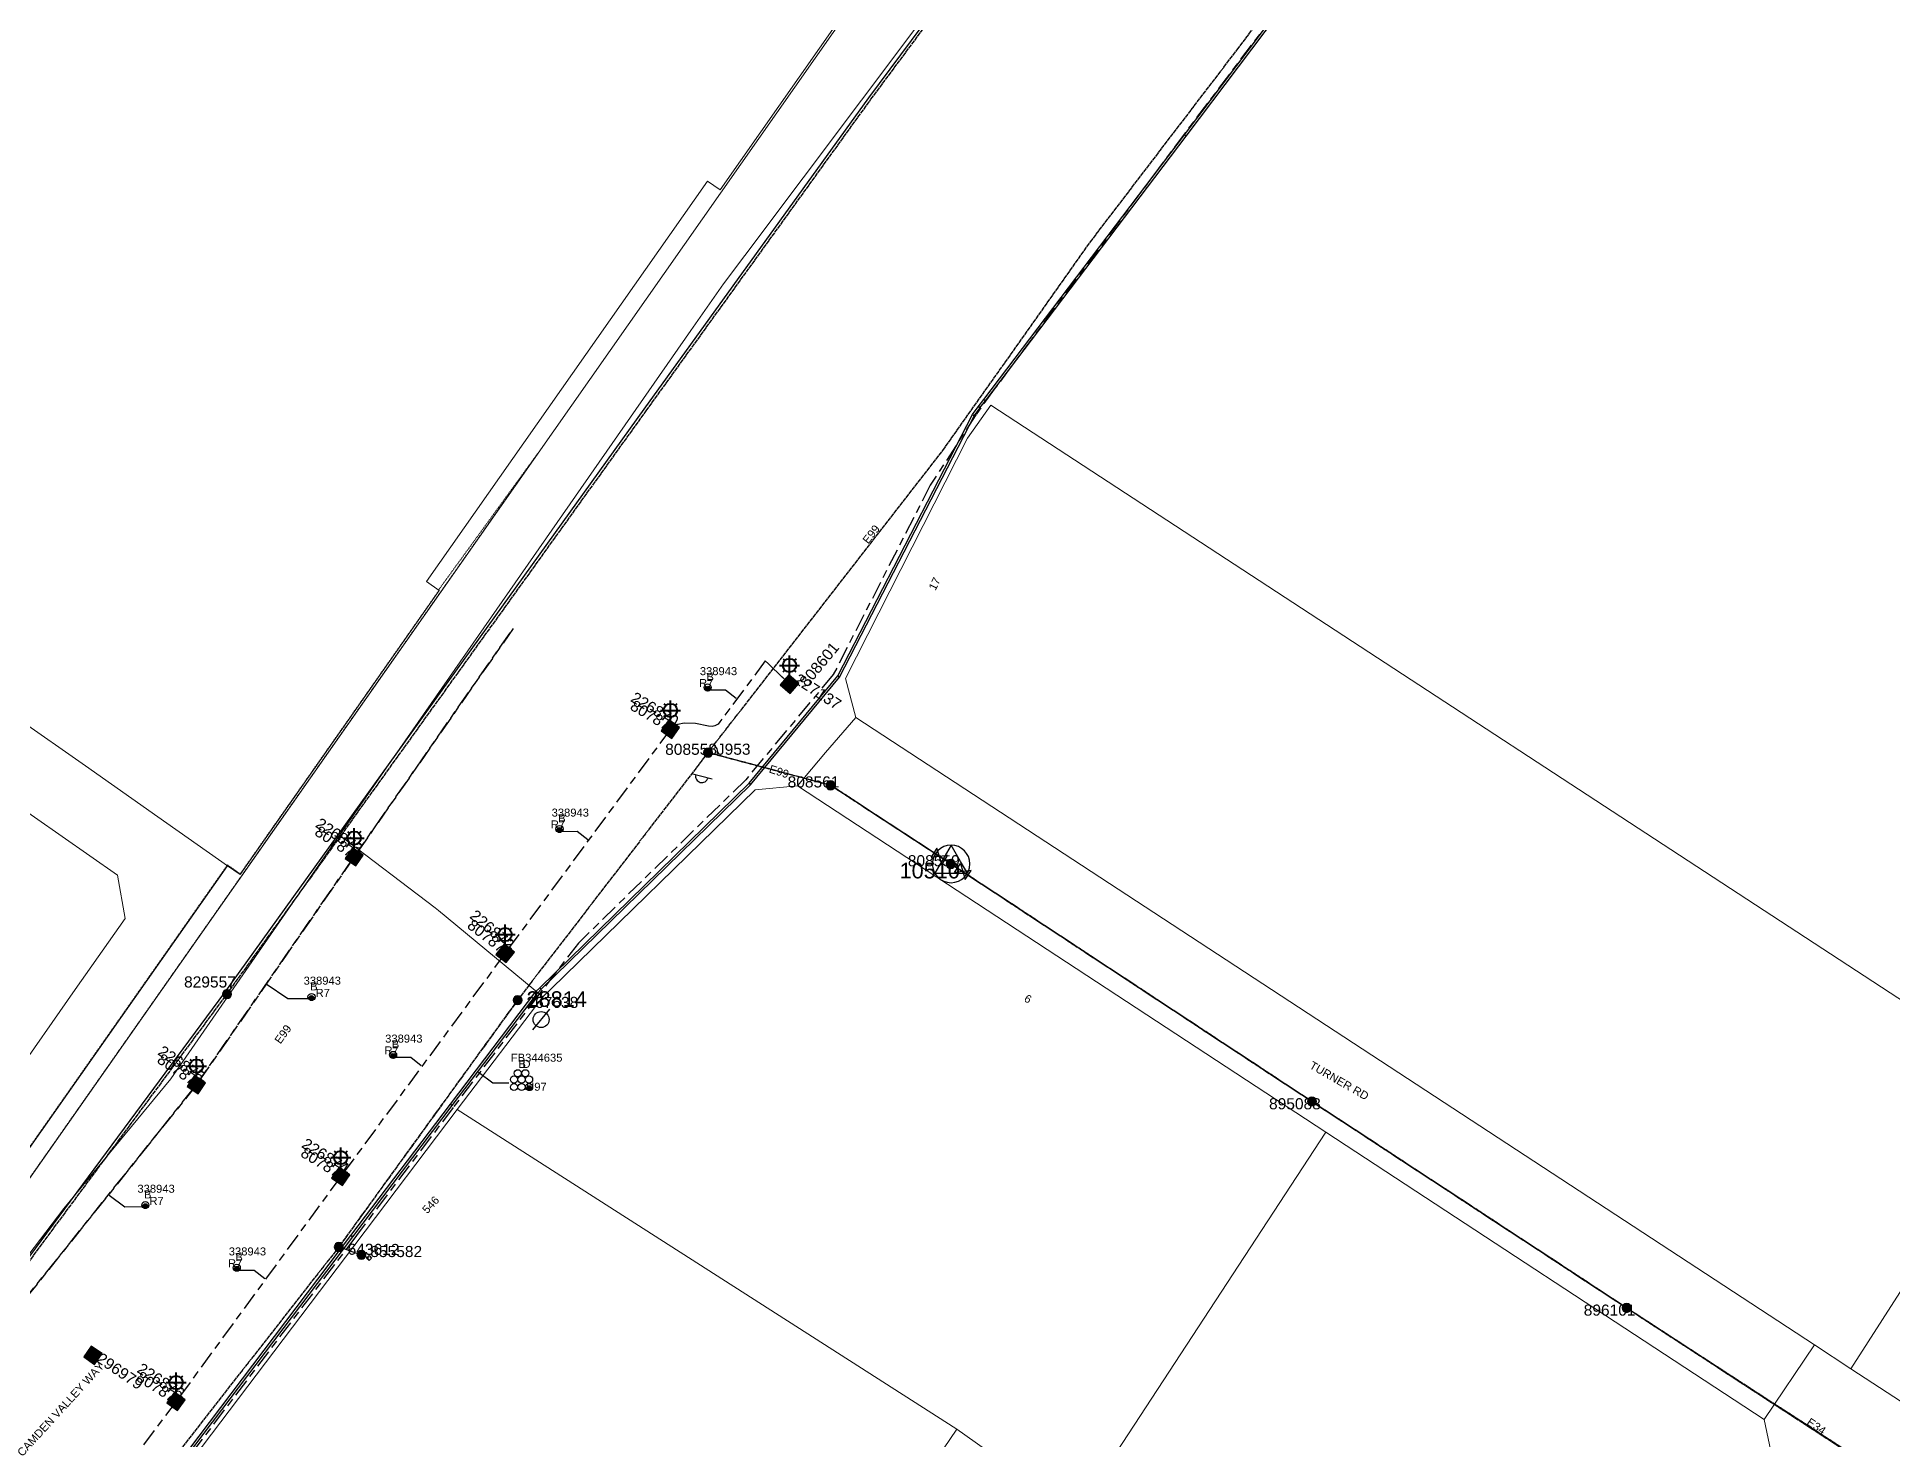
# Model space of a CAD drawing. Header units: metres. Extents: x 0 to 294317, y 0 to 6233398.
# Drawn here: x 292648.2 to 293065.6, y 6232400.9 to 6232716.4 of the extents above; entities that cross this region are included whole.
import ezdxf
from ezdxf.enums import TextEntityAlignment as Align

# ---------------------------------------------------------------- set-up
doc = ezdxf.new("R2010")
doc.units = ezdxf.units.M
for name, pattern in [('Cable Exist OH', [1, 1, 0]), ('Cable Exist UG', [8.2, 4, -1.2, 1.8, -1.2]), ('HIDDEN', [0.375, 0.25, -0.125]), ('HIDDEN2', [0.1875, 0.125, -0.0625])]:
    doc.linetypes.add(name, pattern=pattern)
doc.layers.get('0').update_dxf_attribs({"color": 6})
for name, color, linetype in [('_User Miscellaneous2', 7, 'Continuous'), ('Duct_SP_EXT', 7, 'Continuous'), ('Equip_LV_EXT', 7, 'Continuous'), ('Equip_SP_HV_EXT', 7, 'Continuous'), ('Equip_SP_SL_EXT', 7, 'Continuous'), ('Mains_HV_EXT', 7, 'Continuous'), ('Mains_LV_EXT', 7, 'Continuous'), ('Mains_SL_EXT', 7, 'Continuous'), ('Mains_TR_EXT', 7, 'Continuous'), ('Services_SP_EXT', 7, 'Continuous'), ('Sub_SP_TR_HV_LV_EXT', 7, 'Continuous'), ('SupportsOH_SP_TR_HV_LV_SL_EXT', 7, 'Continuous'), ('SupportsUG_SP_LV_SL_EXT', 7, 'Continuous'), ('Trench_SP_EXT', 7, 'Continuous')]:
    doc.layers.add(name, color=color, linetype=linetype)
for name, color, linetype, lineweight in [('Cadastre Land Parcels_SP_EXT', 9, 'Continuous', 5), ('Cadastre Other Property_SP_EXT', 9, 'HIDDEN', 5), ('Cadastre Roads_SP_EXT', 9, 'Continuous', 5)]:
    doc.layers.add(name, color=color, linetype=linetype, lineweight=lineweight)
doc.styles.add('COLUMN_LABEL', font='arial.ttf')
doc.styles.add('HVSW_LABEL', font='arial.ttf')
doc.styles.add('iecARIAL', font='arial.ttf', dxfattribs={"height": 2})
doc.styles.add('POLE_LABEL', font='arial.ttf')
doc.styles.get("Standard").update_dxf_attribs({"font": 'arial.ttf'})
doc.linetypes.add('Cable E OH', pattern='A,9.4,["E",Standard,S=1.7,R=0,X=0,Y=-1],0', length=9.4)

# ---------------------------------------------------------------- blocks, each defined once
blk = doc.blocks.new('SUB_POLE_EXT')
blk.add_wipeout([(0, 4.22), (0.42, 4.2), (0.83, 4.14), (1.21, 4.05), (1.62, 3.9), (1.99, 3.72), (2.35, 3.51), (2.68, 3.26), (2.99, 2.99), (3.28, 2.66), (3.52, 2.34), (3.76, 1.92), (3.9, 1.62), (4.04, 1.23), (4.18, 0.63), (4.22, 0), (4.18, -0.61), (4.06, -1.15), (3.9, -1.62), (3.58, -2.24), (3.22, -2.73), (2.97, -3.01), (2.68, -3.26), (2.36, -3.5), (2, -3.72), (1.64, -3.89), (1.25, -4.03), (0.82, -4.14), (0.42, -4.2), (0, -4.22), (-0.41, -4.2), (-0.8, -4.15), (-1.21, -4.05), (-1.62, -3.9), (-1.99, -3.73), (-2.35, -3.51), (-2.68, -3.26), (-2.96, -3.02), (-3.23, -2.72), (-3.51, -2.35), (-3.71, -2.01), (-3.91, -1.6), (-4.05, -1.21), (-4.16, -0.76), (-4.22, -0.14), (-4.21, 0.39), (-4.14, 0.83), (-4.03, 1.27), (-3.9, 1.63), (-3.71, 2.02), (-3.5, 2.37), (-3.28, 2.67), (-2.99, 2.99), (-2.68, 3.27), (-2.33, 3.52), (-1.98, 3.73), (-1.63, 3.9), (-1.2, 4.05), (-0.78, 4.15), (-0.4, 4.21)])
blk.add_line((2.16, 0.48), (2.16, 0.48, 0))
blk.add_lwpolyline([(-4.22, 0, 1), (4.22, 0, 1)], format="xyb", close=True)
blk.add_lwpolyline([(2.14, 0.52), (0, 4.22), (-3.66, -2.11), (3.66, -2.11)], close=True)
for tag, height, flags, p in [('STREET_CODE', 0.2, 9, (1.5, 0)), ('ASSET_NUM', 3.5, 8, (2, 2)), ('CONSTRUCTED_VOLTAGE', 0.2, 9, (1.5, -0.2)), ('OPERATING_VOLTAGE', 0.2, 9, (1.5, -0.6)), ('OPERATED_BY', 0.2, 9, (1.5, -0.8)), ('ORIENTATION', 0.2, 9, (1.5, -1.2)), ('OWNED_BY', 0.2, 9, (1.5, -1.4)), ('SECONDARY_VOLTAGE', 0.2, 9, (1.5, -1.6)), ('STATE', 0.2, 9, (1.5, -1.8)), ('SUBSTATION_TYPE', 0.2, 9, (1.5, -2)), ('STREETNAME', 0.2, 9, (1.5, -2.8)), ('SUBURB', 0.2, 9, (1.5, -3)), ('Z', 0.2, 1, (1.5, -3.4)), ('NO_PHASES', 0.2, 9, (1.5, -0.4)), ('MAINTAINED_BY', 0.2, 9, (1.5, -1)), ('USAGE', 0.2, 9, (1.5, -2.2)), ('LEGEND', 0.2, 9, (1.5, -2.4)), ('LOCATION', 0.2, 9, (1.5, -2.6)), ('NOTES', 0.2, 9, (1.5, -3.2))]:
    blk.add_attdef(tag, text='', height=height, dxfattribs=dict(flags=flags)).set_placement(p, align=Align.MIDDLE_LEFT)
blk = doc.blocks.new('COLUMN_EXT')
blk.add_hatch(color=256).paths.add_polyline_path([(-1.49, 1.48), (-1.49, -1.49), (1.48, -1.49), (1.48, 1.48)])
blk.add_lwpolyline([(-1.49, -1.49), (1.48, -1.49), (1.48, 1.48), (-1.49, 1.48)], close=True)
for tag, height, style, flags, p in [('STRUCTURE_PLANT_NUMBER', 0.2, 'POLE_LABEL', 9, (1.81, 0.03)), ('ASSET_NUM', 2.5, 'COLUMN_LABEL', 8, (2, 2)), ('STREET_CODE', 0.2, 'COLUMN_LABEL', 9, (1.81, -0.2))]:
    blk.add_attdef(tag, text='', height=height, dxfattribs=dict(style=style, flags=flags)).set_placement(p, align=Align.MIDDLE_LEFT)
at = {"flags": 1}
blk.add_attdef('Z', (1.81, -2.35), '', height=0.2, dxfattribs=at)
at = {"flags": 9}
for tag, p in [('COLUMN_TYPE', (1.81, -0.4)), ('OWNED_BY', (1.81, -0.6)), ('STATE', (1.81, -0.8)), ('USAGE', (1.81, -1)), ('STREETNAME', (1.81, -1.6)), ('SUBURB', (1.81, -1.8)), ('LEGEND', (1.81, -1.2)), ('LOCATION', (1.81, -1.4)), ('NOTES', (1.81, -2))]:
    blk.add_attdef(tag, text='', height=0.2, dxfattribs=at).set_placement(p, align=Align.MIDDLE_LEFT)
blk = doc.blocks.new('DUCT_EXT')
blk.add_circle((0, 0.8), 0.8)
at = {"flags": 1}
blk.add_attdef('Z', (0, 0), '', height=0.2, dxfattribs=at)
at = {"flags": 9}
for tag, p in [('DUCT_CODE', (0, 0)), ('XSECT_TYPE', (0, -0.2)), ('STATE', (0, -0.6)), ('FB_REFERENCE', (0, -0.4)), ('NOTES', (0, -0.8))]:
    blk.add_attdef(tag, text='', height=0.2, dxfattribs=at).set_placement(p, align=Align.MIDDLE_LEFT)
blk = doc.blocks.new('LV_OH_LINKS_DISTFUSE_EXT')
for p, q in [((0, 0), (0.96, 0)), ((3.84, 0), (4.8, 0))]:
    blk.add_line(p, q)
blk.add_lwpolyline([(3.84, -1.2), (3.84, 1.2), (0.96, -1.2), (0.96, 1.2)], close=True)
at = {"flags": 9}
for tag, p in [('ACTUAL_STATUS', (0, 0)), ('CONSTRUCTED_VOLTAGE', (0, -0.2)), ('OPERATING_VOLTAGE', (0, -0.6)), ('ORIENTATION', (0, -0.8)), ('OWNED_BY', (0, -1)), ('STATE', (0, -1.2)), ('SWITCH_TYPE', (0, -1.4)), ('NO_PHASES', (0, -0.4)), ('USAGE', (0, -1.6)), ('NOTES', (0, -1.8))]:
    blk.add_attdef(tag, text='', height=0.2, dxfattribs=at).set_placement(p, align=Align.MIDDLE_LEFT)
at = {"flags": 1}
blk.add_attdef('Z', (0, 0), '', height=0.2, dxfattribs=at)
blk = doc.blocks.new('SL_LANTERN_EXT')
at = {"lineweight": 40}
for p, q in [((-2.25, 4.22), (2.25, 4.22)), ((-1.46, 5.68), (-1.06, 5.28)), ((0, 1.97), (0, 6.47)), ((1.46, 5.68), (1.06, 5.28)), ((-1.46, 2.76), (-1.06, 3.16)), ((0, 0), (0, 2.72)), ((1.46, 2.76), (1.06, 3.16))]:
    blk.add_line(p, q, dxfattribs=at)
blk.add_circle((0, 4.22), 1.5, dxfattribs=at)
at = {"style": 'iecARIAL', "flags": 8}
blk.add_attdef('ASSET_NUM', (1.5, 1.5), '', height=2.5, dxfattribs=at)
for tag, p, height, flags in [('OPERATING_VOLTAGE', (0.98, -1.65), 0.2, 9), ('ORIENTATION', (0.98, -1.85), 0.2, 9), ('OWNED_BY', (0.98, -2.05), 0.2, 9), ('STATE', (0.98, -2.25), 0.2, 9), ('CONSTRUCTED_VOLTAGE', (0.98, -0.65), 0.2, 9), ('CONTROL_TYPE', (0.98, -0.85), 0.2, 9), ('LANTERN_PURPOSE', (0.98, -1.05), 0.2, 9), ('LANTERN_TYPE', (0.98, -1.25), 0.2, 9), ('NO_PHASES', (0.98, -1.45), 0.2, 9), ('USAGE', (0.98, -2.45), 0.2, 9), ('CEXIST', (0.98, -2.65), 0.2, 9), ('CNEW', (0.98, -2.85), 0.2, 9), ('CNUMBER', (0.98, -3.05), 0.2, 9), ('CREMOVE', (0.98, -3.25), 0.2, 9), ('CREPLACE', (0.98, -3.45), 0.2, 9), ('LKINGHEIGHT', (0.98, -3.65), 0.2, 9), ('LBRACKET', (0.98, -3.85), 0.2, 9), ('LBRACKETVOCAB', (0.98, -4.05), 0.2, 9), ('LCATEGORY', (0.98, -4.25), 0.2, 9), ('LNUMBER', (2.18, -3.25), 2.5, 8), ('LCHARGE1', (0.98, -4.45), 0.2, 9), ('LCHARGE1PERCENT', (0.98, -4.65), 0.2, 9), ('LCHARGE2', (0.98, -4.85), 0.2, 9), ('LCHARGE2PERCENT', (0.98, -5.05), 0.2, 9), ('LCHARGE3', (0.98, -5.25), 0.2, 9), ('LCHARGE3PERCENT', (0.98, -5.45), 0.2, 9), ('LEXIST', (0.98, -5.65), 0.2, 9), ('LLAMP', (0.98, -5.85), 0.2, 9), ('LLAMPVOCAB', (0.98, -6.05), 0.2, 9), ('LMAST', (0.98, -6.25), 0.2, 9), ('LMASTVOCAB', (0.98, -6.45), 0.2, 9), ('LNEW', (0.98, -6.65), 0.2, 9), ('LANTNUMBER', (0.98, -6.85), 0.2, 9), ('LOUTREACH', (0.98, -7.25), 0.2, 9), ('LOUTREACHVOCAB', (0.98, -7.45), 0.2, 9), ('LRATECODE', (0.98, -7.65), 0.2, 9), ('LREMOVE', (0.98, -7.85), 0.2, 9), ('LREPLACE', (0.98, -8.05), 0.2, 9), ('LTYPE', (0.98, -8.25), 0.2, 9), ('LTYPEVOCAB', (0.98, -8.45), 0.2, 9), ('STREETNAME', (0.98, -9.25), 0.2, 9), ('SUBURB', (0.98, -9.45), 0.2, 1), ('LEGEND', (0.98, -8.65), 0.2, 9), ('LOCATION', (0.98, -8.85), 0.2, 9), ('NOTES', (0.98, -9.05), 0.2, 9)]:
    blk.add_attdef(tag, p, '', height=height, dxfattribs=dict(flags=flags))
blk = doc.blocks.new('CCP_EXT')
blk.add_wipeout([(0, 0.57), (0.57, 0), (0, -0.57), (-0.57, 0)])
blk.add_lwpolyline([(-0.57, 0), (0, 0.57), (0.57, 0), (0, -0.57), (-0.57, 0)])
at = {"flags": 1}
blk.add_attdef('Z', (0, 0), '', height=0.2, dxfattribs=at)
at = {"flags": 9}
for tag, p in [('CCP_TYPE', (0, 0)), ('CONSTRUCTED_VOLTAGE', (0, -0.2)), ('OPERATING_VOLTAGE', (0, -0.6)), ('ORIENTATION', (0, -0.8)), ('OWNED_BY', (0, -1)), ('STATE', (0, -1.8)), ('NO_PHASES', (0, -0.4)), ('USAGE', (0, -1.2)), ('LEGEND', (0, -1.4)), ('LIFE_SUPPORT', (0, -1.6)), ('NOTES', (0, -2))]:
    blk.add_attdef(tag, text='', height=0.2, dxfattribs=at).set_placement(p, align=Align.MIDDLE_LEFT)
blk = doc.blocks.new('POLE_EXT')
blk.add_hatch(color=256).paths.add_polyline_path([(-1, 0, 1), (1, 0, 1)])
blk.add_lwpolyline([(-1, 0, 1), (1, 0, 1)], format="xyb", close=True)
for tag, height, flags, p in [('pNumber', 2.5, 8, (-17.84, 2.07)), ('OWNED_BY', 0.2, 9, (1.35, -0.4)), ('SPECIAL_USE', 0.2, 9, (1.35, -0.8)), ('STATE', 0.2, 9, (1.35, -1)), ('cLV', 0.2, 9, (1.35, -1.4)), ('hDepth', 0.2, 9, (1.35, -1.6)), ('hDia', 0.2, 9, (1.35, -1.8)), ('cHV', 0.2, 9, (1.35, -2)), ('cLinedev', 0.2, 9, (1.35, -3.4)), ('pExisting', 0.2, 9, (1.35, -3.8)), ('PARENT', 0.2, 9, (1.35, -0.6)), ('USAGE', 0.2, 9, (1.35, -1.2)), ('LBRACKET', 0.2, 9, (1.35, -2.2)), ('LExisting', 0.2, 9, (1.35, -2.4)), ('LANTNUMBER', 0.2, 9, (1.35, -2.6)), ('LOther', 0.2, 9, (1.35, -2.8)), ('LRemove', 0.2, 9, (1.35, -3)), ('LEGEND', 0.2, 9, (1.35, -3.2)), ('LOCATION', 0.2, 9, (1.35, -3.6)), ('PFNUMBER', 0.2, 9, (1.35, -4)), ('NEWPFNUMBER', 0.2, 9, (1.35, -4.2)), ('pFooting', 0.2, 9, (1.35, -4.4)), ('pNew', 0.2, 9, (1.35, -4.6)), ('pRelocate', 0.2, 9, (1.35, -5)), ('pRemove', 0.2, 9, (1.35, -5.2)), ('pReplace', 0.2, 9, (1.35, -5.4)), ('pStay', 0.2, 9, (1.35, -5.6)), ('pType', 0.2, 9, (1.35, -5.8)), ('cspan', 0.2, 9, (1.35, -6)), ('STREETNAME', 0.2, 9, (1.35, -6.2)), ('SUBURB', 0.2, 9, (1.35, -6.4)), ('OPERATED_BY', 0.2, 9, (1.36, -7.01)), ('NOTES', 0.2, 9, (1.35, -6.6)), ('MAINTAINED_BY', 0.2, 9, (1.36, -6.81))]:
    blk.add_attdef(tag, text='', height=height, dxfattribs=dict(flags=flags)).set_placement(p, align=Align.MIDDLE_LEFT)
at = {"style": 'POLE_LABEL'}
for tag, height, flags, p in [('STRUCTURE_PLANT_NUMBER', 0.2, 9, (1.35, 0.03)), ('ASSET_NUM', 2.5, 8, (2, 2)), ('STREET_CODE', 0.2, 9, (1.35, -0.2))]:
    blk.add_attdef(tag, text='', height=height, dxfattribs=dict(at, flags=flags)).set_placement(p, align=Align.MIDDLE_LEFT)
at = {"flags": 1}
blk.add_attdef('Z', (1.35, -7.33), '', height=0.2, dxfattribs=at)
blk = doc.blocks.new('HV_USL_CLOSED_EXT')
blk.add_line((2.4, 5.5), (-2.4, 5.5))
blk.add_lwpolyline([(1.44, 5.5, 0.414214), (0, 6.94, 0.414214), (-1.44, 5.5)], format="xyb")
for tag, height, flags, p in [('STREET_CODE', 0.2, 9, (1.5, 0)), ('ASSET_NUM', 2.5, 8, (2, 2)), ('ACTUAL_STATUS', 0.2, 9, (1.5, -0.2)), ('CONSTRUCTED_VOLTAGE', 0.2, 9, (1.5, -0.4)), ('OPERATING_VOLTAGE', 0.2, 9, (1.5, -0.8)), ('ORIENTATION', 0.2, 9, (1.5, -1)), ('OWNED_BY', 0.2, 9, (1.5, -1.2)), ('OPERATED_BY', 0.2, 9, (1.5, -1.4)), ('STATE', 0.2, 9, (1.5, -1.8)), ('SWITCH_TYPE', 0.2, 9, (1.5, -2)), ('STREETNAME', 0.2, 9, (1.5, -2.8)), ('SUBURB', 0.2, 9, (1.5, -3)), ('Z', 0.2, 1, (1.5, -3.6)), ('NO_PHASES', 0.2, 9, (1.5, -0.6)), ('MAINTAINED_BY', 0.2, 9, (1.5, -1.6)), ('USAGE', 0.2, 9, (1.5, -2.2)), ('LEGEND', 0.2, 9, (1.5, -2.4)), ('LOCATION', 0.2, 9, (1.5, -2.6)), ('NOTES', 0.2, 9, (1.5, -3.2)), ('LABEL_ALIGNMENT', 0.2, 9, (1.5, -3.4))]:
    blk.add_attdef(tag, text='', height=height, dxfattribs=dict(flags=flags)).set_placement(p, align=Align.MIDDLE_LEFT)
blk = doc.blocks.new('HV_ABS_CLOSED_EXT')
blk.add_line((-3, 6.87), (3, 6.87))
blk.add_circle((0, 6.87), 1.8)
at = {"flags": 1}
blk.add_attdef('Z', (0, 0), '', height=0.2, dxfattribs=at)
at = {"style": 'HVSW_LABEL'}
for tag, height, flags, p in [('ASSET_NUM', 3.5, 8, (2, 2)), ('STREET_CODE', 0.2, 9, (0, -0.2))]:
    blk.add_attdef(tag, text='', height=height, dxfattribs=dict(at, flags=flags)).set_placement(p, align=Align.MIDDLE_LEFT)
at = {"flags": 9}
for tag, p in [('ACTUAL_STATUS', (0, -0.4)), ('CONSTRUCTED_VOLTAGE', (0, -0.6)), ('OPERATING_VOLTAGE', (0, -1)), ('ORIENTATION', (0, -1.2)), ('OWNED_BY', (0, -1.4)), ('STATE', (0, -1.6)), ('SWITCH_TYPE', (0, -1.8)), ('STREETNAME', (0, -2.6)), ('SUBURB', (0, -2.8)), ('NO_PHASES', (0, -0.8)), ('USAGE', (0, -2)), ('LEGEND', (0, -2.2)), ('LOCATION', (0, -2.4)), ('NOTES', (0, -3))]:
    blk.add_attdef(tag, text='', height=0.2, dxfattribs=at).set_placement(p, align=Align.MIDDLE_LEFT)
blk = doc.blocks.new('CABLE_LARGE_EXT')
h = blk.add_hatch(color=256)
edge = h.paths.add_edge_path()
edge.add_arc((0, 0.55), 0.55, 0, 360)
blk.add_circle((0, 0.55), 0.55)
at = {"flags": 1}
blk.add_attdef('Z', (0, 0), '', height=0.2, dxfattribs=at)
at = {"flags": 9}
for tag, p in [('COND_CODE', (0, 0)), ('STATE', (0, -0.4)), ('XSECT_SIZE', (0, -0.6)), ('FB_REFERENCE', (0, -0.2)), ('NOTES', (0, -0.8))]:
    blk.add_attdef(tag, text='', height=0.2, dxfattribs=at).set_placement(p, align=Align.MIDDLE_LEFT)

msp = doc.modelspace()

# ---------------------------------------------------------------- linework, layer by layer
at = {"layer": 'Cadastre Land Parcels_SP_EXT', "linetype": 'Continuous'}
for points in [[(293315.22, 6232707.87), (293297.7, 6232719.33), (293264.18, 6232741.23), (293220.07, 6232672.44), (293177.46, 6232606), (293137.23, 6232543.27), (293097, 6232480.53), (293056.18, 6232416.88), (293082.16, 6232399.87), (293107.2, 6232383.48), (293315.22, 6232707.87)], [(292843.24, 6232385.81), (292855.04, 6232403.25), (292742.71, 6232475.17), (292719.67, 6232444.75), (292677.4, 6232388.88), (292783.28, 6232323.68), (292797.01, 6232315.23), (292843.24, 6232385.81)], [(292994.43, 6232322.6), (293007.76, 6232342.97), (293012.31, 6232349.92), (293039.59, 6232391.6), (293036.68, 6232405.44), (292938.09, 6232470.06), (292881.91, 6232384.24), (292980.57, 6232319.72), (292994.43, 6232322.6)]]:
    msp.add_lwpolyline(points, close=True, dxfattribs=at)
at = {"layer": 'Cadastre Roads_SP_EXT', "linetype": 'Continuous'}
for points in [[(292640.07, 6232457.3), (292691.01, 6232530.01), (292691.01, 6232530.01), (292675.36, 6232541.01), (292659.05, 6232552.44), (292643.87, 6232563.08)], [(292641.37, 6232545.29), (292666.26, 6232527.85), (292667.98, 6232518.1), (292656.79, 6232502.13), (292642.44, 6232481.65)], [(292881.91, 6232384.24), (292855.04, 6232403.25), (292843.24, 6232385.81)]]:
    msp.add_lwpolyline(points, dxfattribs=at)
at = {"layer": 'Duct_SP_EXT'}
for p, q in [((292906.25, 6232694.39), (292949.85, 6232752.05)), ((292906.63, 6232694.1), (292950.23, 6232751.76)), ((292861.15, 6232634.83), (292906.25, 6232694.39)), ((292861.53, 6232634.54), (292906.63, 6232694.1)), ((292906.25, 6232694.39), (292906.44, 6232694.24)), ((292906.63, 6232694.1), (292906.44, 6232694.24)), ((292858.61, 6232631.5), (292859.9, 6232633.24)), ((292859.02, 6232631.24), (292860.29, 6232632.96)), ((292859.9, 6232633.24), (292861.15, 6232634.83)), ((292859.9, 6232633.24), (292859.9, 6232633.24)), ((292859.9, 6232633.24), (292860.09, 6232633.1)), ((292859.9, 6232633.24), (292860.09, 6232633.1)), ((292860.29, 6232632.96), (292860.09, 6232633.1)), ((292860.28, 6232632.95), (292860.09, 6232633.1)), ((292860.28, 6232632.95), (292861.53, 6232634.54)), ((292860.29, 6232632.96), (292860.28, 6232632.95)), ((292861.15, 6232634.83), (292861.34, 6232634.69)), ((292861.53, 6232634.54), (292861.34, 6232634.69)), ((292828.28, 6232572.69), (292858.61, 6232631.5)), ((292828.68, 6232572.42), (292859.02, 6232631.24)), ((292858.61, 6232631.5), (292858.82, 6232631.37)), ((292859.02, 6232631.24), (292858.82, 6232631.37)), ((292808.33, 6232548.54), (292828.3, 6232572.71)), ((292808.69, 6232548.22), (292828.67, 6232572.4)), ((292828.3, 6232572.71), (292828.28, 6232572.69)), ((292828.28, 6232572.69), (292828.48, 6232572.56)), ((292828.3, 6232572.71), (292828.48, 6232572.56)), ((292828.67, 6232572.4), (292828.48, 6232572.56)), ((292828.68, 6232572.42), (292828.48, 6232572.56)), ((292828.67, 6232572.4), (292828.68, 6232572.42)), ((292761.26, 6232502.57), (292808.33, 6232548.54)), ((292761.6, 6232502.23), (292808.69, 6232548.22)), ((292808.33, 6232548.54), (292808.51, 6232548.38)), ((292808.69, 6232548.22), (292808.51, 6232548.38)), ((292741.16, 6232476.35), (292760.39, 6232501.69)), ((292741.55, 6232476.06), (292760.75, 6232501.37)), ((292760.39, 6232501.69), (292761.26, 6232502.57)), ((292760.39, 6232501.69), (292760.57, 6232501.53)), ((292760.75, 6232501.37), (292760.57, 6232501.53)), ((292760.75, 6232501.37), (292761.6, 6232502.23)), ((292761.26, 6232502.57), (292761.26, 6232502.57)), ((292761.26, 6232502.57), (292761.43, 6232502.4)), ((292761.26, 6232502.57), (292761.43, 6232502.4)), ((292761.6, 6232502.23), (292761.43, 6232502.4)), ((292761.6, 6232502.23), (292761.43, 6232502.4)), ((292761.6, 6232502.23), (292761.6, 6232502.23)), ((292718.79, 6232446.81), (292741.16, 6232476.35)), ((292719.18, 6232446.53), (292741.55, 6232476.06)), ((292741.16, 6232476.35), (292741.36, 6232476.2)), ((292741.55, 6232476.06), (292741.36, 6232476.2)), ((292675.84, 6232390.06), (292718.79, 6232446.81)), ((292676.22, 6232389.77), (292719.18, 6232446.53)), ((292718.79, 6232446.81), (292718.79, 6232446.81)), ((292718.79, 6232446.81), (292718.98, 6232446.67)), ((292718.79, 6232446.81), (292718.98, 6232446.67)), ((292719.18, 6232446.53), (292718.98, 6232446.67)), ((292719.18, 6232446.53), (292718.98, 6232446.67)), ((292719.18, 6232446.53), (292719.18, 6232446.53))]:
    msp.add_line(p, q, dxfattribs=at)
for points in [[(292799.53, 6232569.56), (292803.02, 6232569.57), (292805.41, 6232567.72)], [(292766.2, 6232537.73), (292769.68, 6232537.75), (292772.07, 6232535.9)], [(292709.17, 6232500.06), (292704.59, 6232500.06), (292699.69, 6232503.34)], [(292728.77, 6232486.91), (292732.23, 6232486.91), (292734.62, 6232485.05)], [(292754.31, 6232481.12), (292750.73, 6232481.12), (292747.45, 6232483.47)], [(292671.78, 6232453.26), (292667.93, 6232453.18), (292664.4, 6232455.85)], [(292693.59, 6232439.05), (292697.05, 6232439.05), (292699.44, 6232437.19)]]:
    msp.add_lwpolyline(points, dxfattribs=at)
at = {"layer": 'Mains_HV_EXT', "linetype": 'Cable Exist OH'}
for points in [[(292799.1, 6232555.46), (292851.92, 6232623.39), (292885.12, 6232670.3), (292918.13, 6232713.53), (292947.99, 6232753.07)], [(292799.1, 6232555.46), (292756.26, 6232499.78)]]:
    msp.add_lwpolyline(points, dxfattribs=at)
at = {"layer": 'Mains_LV_EXT', "linetype": 'Cable Exist OH'}
for points in [[(292799.1, 6232555.46), (292851.92, 6232623.39)], [(292716.05, 6232444.25), (292663, 6232376.44)], [(293094.69, 6232372.71), (293005.74, 6232430.55)]]:
    msp.add_lwpolyline(points, dxfattribs=at)
at = {"layer": 'Mains_LV_EXT', "linetype": 'Continuous'}
msp.add_lwpolyline([(292801.2, 6232555.04, 0.347059), (292800.33, 6232557.18)], format="xyb", dxfattribs=at)
at = {"layer": 'Mains_SL_EXT', "linetype": 'Cable Exist UG'}
for points in [[(292719.52, 6232532), (292755.28, 6232583.37)], [(292817.45, 6232570.84), (292812, 6232576.07), (292801.78, 6232562.38), (292801.36, 6232561.86), (292800.67, 6232561.48), (292800.02, 6232561.3), (292799.25, 6232561.38), (292796.3, 6232562), (292793.75, 6232562.03), (292792.33, 6232561.8), (292790.66, 6232560.72)], [(292790.66, 6232560.72), (292753.45, 6232510.34)], [(292684.04, 6232480.73), (292719.52, 6232532)], [(292753.48, 6232510.3), (292716.49, 6232460.12)], [(292644.98, 6232431.92), (292684.04, 6232480.73)], [(292716.49, 6232460.12), (292679.46, 6232409.52)], [(292679.46, 6232409.52), (292654.37, 6232376.28), (292651.94, 6232373.13), (292650.9, 6232371.61), (292650.59, 6232370.89), (292650.19, 6232369.92), (292649.91, 6232368.88), (292649.41, 6232366.34), (292649.1, 6232364.22), (292648.84, 6232362.24)]]:
    msp.add_lwpolyline(points, dxfattribs=at)
at = {"layer": 'Trench_SP_EXT', "linetype": 'Cable Exist UG'}
for points in [[(292755.28, 6232583.37), (292719.52, 6232532)], [(292817.02, 6232571.25), (292816.46, 6232571.79), (292816.46, 6232571.79), (292812, 6232576.07), (292801.78, 6232562.38), (292801.36, 6232561.86), (292800.67, 6232561.48), (292800.02, 6232561.3), (292799.25, 6232561.38), (292796.3, 6232562), (292793.75, 6232562.03), (292792.33, 6232561.8), (292791.35, 6232561.17), (292790.66, 6232560.72)], [(292790.66, 6232560.72), (292753.45, 6232510.34)], [(292719.52, 6232532), (292684.04, 6232480.73)], [(292753.48, 6232510.3), (292716.49, 6232460.12)], [(292684.04, 6232480.73), (292644.98, 6232431.92)], [(292716.49, 6232460.12), (292679.46, 6232409.52)], [(292679.46, 6232409.52), (292652.26, 6232373.54), (292651.06, 6232371.83), (292650.42, 6232370.49), (292650.09, 6232369.56), (292649.62, 6232367.4), (292648.84, 6232362.24)]]:
    msp.add_lwpolyline(points, dxfattribs=at)

# ---------------------------------------------------------------- block references
at = {"layer": 'Duct_SP_EXT'}
for name, p in [('DUCT_EXT', (292799.04, 6232569.29)), ('CABLE_LARGE_EXT', (292799.04, 6232569.29)), ('DUCT_EXT', (292765.7, 6232537.46)), ('CABLE_LARGE_EXT', (292765.7, 6232537.46)), ('DUCT_EXT', (292709.92, 6232499.68)), ('CABLE_LARGE_EXT', (292709.92, 6232499.68)), ('DUCT_EXT', (292728.27, 6232486.65)), ('CABLE_LARGE_EXT', (292728.27, 6232486.65)), ('DUCT_EXT', (292755.46, 6232481.12)), ('DUCT_EXT', (292756.31, 6232482.52)), ('DUCT_EXT', (292757.16, 6232481.12)), ('DUCT_EXT', (292758.01, 6232482.52)), ('DUCT_EXT', (292758.86, 6232481.12)), ('DUCT_EXT', (292755.46, 6232479.42)), ('DUCT_EXT', (292757.16, 6232479.42)), ('DUCT_EXT', (292758.86, 6232479.42)), ('CABLE_LARGE_EXT', (292758.86, 6232479.42)), ('DUCT_EXT', (292672.54, 6232452.88)), ('CABLE_LARGE_EXT', (292672.54, 6232452.88)), ('DUCT_EXT', (292693.1, 6232438.78)), ('CABLE_LARGE_EXT', (292693.1, 6232438.78))]:
    msp.add_blockref(name, p, dxfattribs=at)
at = {"layer": 'Equip_SP_HV_EXT'}
ref = msp.add_blockref('HV_USL_CLOSED_EXT', (292799.1, 6232555.46), dxfattribs=dict(at, rotation=165.5395911416084))
ref.add_attrib('ASSET_NUM', 'J953', dxfattribs={"layer": '0', "height": 2.5}).set_placement((292801.1, 6232556.21), align=Align.MIDDLE_LEFT)
ref = msp.add_blockref('HV_ABS_CLOSED_EXT', (292756.27, 6232499.76), dxfattribs=dict(at, rotation=230.4799972017919))
ref.add_attrib('ASSET_NUM', '28814', dxfattribs={"layer": '0', "height": 3.5, "style": 'HVSW_LABEL'}).set_placement((292758.27, 6232500.01), align=Align.MIDDLE_LEFT)
at = {"layer": 'Equip_SP_SL_EXT'}
ref = msp.add_blockref('SL_LANTERN_EXT', (292817.45, 6232570.84), dxfattribs=at)
ref.add_attrib('ASSET_NUM', '227137', dxfattribs={"layer": '0', "height": 2.5, "rotation": 326.8336, "style": 'iecARIAL'}).set_placement((292818.95, 6232572.34), align=Align.MIDDLE_LEFT)
ref = msp.add_blockref('SL_LANTERN_EXT', (292790.66, 6232560.72), dxfattribs=at)
ref.add_attrib('ASSET_NUM', '226870', dxfattribs={"layer": '0', "height": 2.5, "rotation": 329.3156, "style": 'iecARIAL'}).set_placement((292792.16, 6232562.22), align=Align.MIDDLE_RIGHT)
ref = msp.add_blockref('SL_LANTERN_EXT', (292719.52, 6232532), dxfattribs=at)
ref.add_attrib('ASSET_NUM', '226873', dxfattribs={"layer": '0', "height": 2.5, "rotation": 326.7138, "style": 'iecARIAL'}).set_placement((292721.02, 6232533.5), align=Align.MIDDLE_RIGHT)
ref = msp.add_blockref('SL_LANTERN_EXT', (292753.48, 6232510.3), dxfattribs=at)
ref.add_attrib('ASSET_NUM', '226872', dxfattribs={"layer": '0', "height": 2.5, "rotation": 319.4446, "style": 'iecARIAL'}).set_placement((292754.98, 6232511.8), align=Align.MIDDLE_RIGHT)
ref = msp.add_blockref('SL_LANTERN_EXT', (292684.04, 6232480.73), dxfattribs=at)
ref.add_attrib('ASSET_NUM', '226875', dxfattribs={"layer": '0', "height": 2.5, "rotation": 326.3633, "style": 'iecARIAL'}).set_placement((292685.54, 6232482.23), align=Align.MIDDLE_RIGHT)
ref = msp.add_blockref('SL_LANTERN_EXT', (292716.49, 6232460.12), dxfattribs=at)
ref.add_attrib('ASSET_NUM', '226874', dxfattribs={"layer": '0', "height": 2.5, "rotation": 327.6342, "style": 'iecARIAL'}).set_placement((292717.99, 6232461.62), align=Align.MIDDLE_RIGHT)
ref = msp.add_blockref('SL_LANTERN_EXT', (292679.46, 6232409.52), dxfattribs=at)
ref.add_attrib('ASSET_NUM', '226876', dxfattribs={"layer": '0', "height": 2.5, "rotation": 327.531, "style": 'iecARIAL'}).set_placement((292680.96, 6232411.02), align=Align.MIDDLE_RIGHT)
at = {"layer": 'Sub_SP_TR_HV_LV_EXT'}
ref = msp.add_blockref('SUB_POLE_EXT', (292853.78, 6232530.4), dxfattribs=at)
ref.add_attrib('ASSET_NUM', '10510', dxfattribs={"layer": '0', "height": 3.5}).set_placement((292855.78, 6232530.65), align=Align.TOP_RIGHT)
at = {"layer": 'SupportsOH_SP_TR_HV_LV_SL_EXT'}
ref = msp.add_blockref('POLE_EXT', (292799.12, 6232555.44), dxfattribs=at)
ref.add_attrib('ASSET_NUM', '808558', dxfattribs={"layer": '0', "height": 2.5, "style": 'POLE_LABEL'}).set_placement((292801.12, 6232556.19), align=Align.MIDDLE_RIGHT)
ref = msp.add_blockref('POLE_EXT', (292826.67, 6232548.1), dxfattribs=at)
ref.add_attrib('ASSET_NUM', '808561', dxfattribs={"layer": '0', "height": 2.5, "style": 'POLE_LABEL'}).set_placement((292828.67, 6232548.85), align=Align.MIDDLE_RIGHT)
ref = msp.add_blockref('POLE_EXT', (292690.9, 6232501.11), dxfattribs=at)
ref.add_attrib('ASSET_NUM', '829557', dxfattribs={"layer": '0', "height": 2.5, "style": 'POLE_LABEL'}).set_placement((292692.9, 6232501.86), align=Align.BOTTOM_RIGHT)
ref = msp.add_blockref('POLE_EXT', (292756.27, 6232499.76), dxfattribs=at)
ref.add_attrib('ASSET_NUM', '267638', dxfattribs={"layer": '0', "height": 2.5, "style": 'POLE_LABEL'}).set_placement((292758.27, 6232500.51), align=Align.TOP_LEFT)
ref = msp.add_blockref('POLE_EXT', (292934.95, 6232476.96), dxfattribs=at)
ref.add_attrib('ASSET_NUM', '895088', dxfattribs={"layer": '0', "height": 2.5, "style": 'POLE_LABEL'}).set_placement((292936.95, 6232477.71), align=Align.TOP_RIGHT)
ref = msp.add_blockref('POLE_EXT', (293005.74, 6232430.55), dxfattribs=at)
ref.add_attrib('ASSET_NUM', '896101', dxfattribs={"layer": '0', "height": 2.5, "style": 'POLE_LABEL'}).set_placement((293007.74, 6232431.3), align=Align.TOP_RIGHT)
at = {"layer": 'SupportsUG_SP_LV_SL_EXT'}
ref = msp.add_blockref('COLUMN_EXT', (292817.45, 6232570.84), dxfattribs=dict(at, rotation=48.6806223062507))
ref.add_attrib('ASSET_NUM', '808601', dxfattribs={"layer": '0', "height": 2.5, "rotation": 50.4281, "style": 'COLUMN_LABEL'}).set_placement((292819.45, 6232571.59), align=Align.TOP_LEFT)
ref = msp.add_blockref('COLUMN_EXT', (292790.66, 6232560.72), dxfattribs=dict(at, rotation=324.5931341238697))
ref.add_attrib('ASSET_NUM', '807870', dxfattribs={"layer": '0', "height": 2.5, "rotation": 329.3156, "style": 'COLUMN_LABEL'}).set_placement((292792.66, 6232561.47), align=Align.TOP_RIGHT)
ref = msp.add_blockref('COLUMN_EXT', (292719.52, 6232532), dxfattribs=dict(at, rotation=326.1850559728014))
ref.add_attrib('ASSET_NUM', '807873', dxfattribs={"layer": '0', "height": 2.5, "rotation": 326.7138, "style": 'COLUMN_LABEL'}).set_placement((292721.52, 6232532.75), align=Align.TOP_RIGHT)
ref = msp.add_blockref('COLUMN_EXT', (292753.48, 6232510.3), dxfattribs=dict(at, rotation=321.8551190633922))
ref.add_attrib('ASSET_NUM', '807872', dxfattribs={"layer": '0', "height": 2.5, "rotation": 322.3923, "style": 'COLUMN_LABEL'}).set_placement((292755.48, 6232511.05), align=Align.TOP_RIGHT)
ref = msp.add_blockref('COLUMN_EXT', (292684.04, 6232480.73), dxfattribs=dict(at, rotation=326.3099324925197))
ref.add_attrib('ASSET_NUM', '807875', dxfattribs={"layer": '0', "height": 2.5, "rotation": 326.3633, "style": 'COLUMN_LABEL'}).set_placement((292686.04, 6232481.48), align=Align.TOP_RIGHT)
ref = msp.add_blockref('COLUMN_EXT', (292716.49, 6232460.12), dxfattribs=dict(at, rotation=325.4032444022404))
ref.add_attrib('ASSET_NUM', '807874', dxfattribs={"layer": '0', "height": 2.5, "rotation": 328.7525, "style": 'COLUMN_LABEL'}).set_placement((292718.49, 6232460.87), align=Align.TOP_RIGHT)
ref = msp.add_blockref('COLUMN_EXT', (292660.75, 6232419.9), dxfattribs=dict(at, rotation=324.7844976767194))
ref.add_attrib('ASSET_NUM', '296979', dxfattribs={"layer": '0', "height": 2.5, "rotation": 325.6258, "style": 'COLUMN_LABEL'}).set_placement((292662.75, 6232420.65), align=Align.TOP_LEFT)
ref = msp.add_blockref('COLUMN_EXT', (292679.46, 6232409.52), dxfattribs=dict(at, rotation=324.3107495123805))
ref.add_attrib('ASSET_NUM', '807876', dxfattribs={"layer": '0', "height": 2.5, "rotation": 327.7855, "style": 'COLUMN_LABEL'}).set_placement((292681.46, 6232410.27), align=Align.TOP_RIGHT)

# ---------------------------------------------------------------- texts
at = {"layer": '_User Miscellaneous2'}
for s, p in [('338943', (292797.27, 6232572.86)), ('R7', (292797.09, 6232570.2)), ('B', (292798.75, 6232571.57)), ('338943', (292763.93, 6232541.05)), ('B', (292765.41, 6232539.75)), ('R7', (292763.75, 6232538.38)), ('338943', (292708.14, 6232503.25)), ('B', (292709.62, 6232501.96)), ('R7', (292710.84, 6232500.51)), ('338943', (292726.49, 6232490.22)), ('B', (292727.97, 6232488.93)), ('R7', (292726.32, 6232487.56)), ('FB344635', (292754.76, 6232485.92)), ('B', (292756.46, 6232484.52)), ('D', (292757.36, 6232484.52)), ('U97', (292758.21, 6232479.39)), ('338943', (292670.76, 6232456.45)), ('B', (292672.24, 6232455.16)), ('R7', (292673.46, 6232453.71)), ('R7', (292691.14, 6232439.69)), ('338943', (292691.31, 6232442.35)), ('B', (292692.79, 6232441.06))]:
    msp.add_text(s, height=1.8, dxfattribs=at).set_placement(p)
at = {"layer": 'Cadastre Land Parcels_SP_EXT'}
for s, rotation, p in [('17', 63.9149, (292850.26, 6232591.76)), ('6', 330.2204, (292870.03, 6232499.63)), ('546', 46.4091, (292735.93, 6232451.6))]:
    msp.add_text(s, height=1.8, rotation=rotation, dxfattribs=at).set_placement(p)
at = {"layer": 'Cadastre Roads_SP_EXT'}
for s, rotation, p in [('TURNER RD', 330.0617, (292934.23, 6232484.57)), ('CAMDEN VALLEY WAY', 47.6488, (292644.88, 6232396.98))]:
    msp.add_text(s, height=1.8, rotation=rotation, dxfattribs=at).set_placement(p)
at = {"layer": 'Mains_LV_EXT'}
for s, rotation, p in [('E99', 51.9193, (292835.14, 6232602.23)), ('E99', 341.8104, (292812.68, 6232551.02)), ('E99', 54.2385, (292702.92, 6232489.77)), ('E34', 325.7799, (293046.07, 6232404.44))]:
    msp.add_text(s, height=1.8, rotation=rotation, dxfattribs=at).set_placement(p)

# ---------------------------------------------------------------- next in the draw order: linework, layer by layer
at = {"layer": 'Cadastre Land Parcels_SP_EXT', "linetype": 'Continuous'}
for points in [[(292630.48, 6232421.9), (292654.24, 6232452.93), (292678.26, 6232482.04), (292716.23, 6232536.91), (292795.22, 6232650.36), (292802.56, 6232660.9), (292807.39, 6232667.22), (292899.26, 6232789.59), (292899.88, 6232790.43), (292948.23, 6232852.57), (293001, 6232914.47), (292991.76, 6232922.33), (292873.4, 6232783.23), (292587.98, 6232376.34), (292592.76, 6232369.87), (292630.48, 6232421.9)], [(293097, 6232480.53), (292862.71, 6232633.61), (292857.47, 6232626.15), (292830.05, 6232572.1), (292832.38, 6232563.3), (293047.98, 6232422.25), (293056.18, 6232416.88), (293097, 6232480.53)], [(292938.09, 6232470.06), (292819.2, 6232547.99), (292809.7, 6232547.1), (292763.87, 6232502.4), (292761.92, 6232500.5), (292742.71, 6232475.17), (292855.04, 6232403.25), (292881.91, 6232384.24), (292938.09, 6232470.06)]]:
    msp.add_lwpolyline(points, close=True, dxfattribs=at)
msp.add_lwpolyline([(292846.63, 6232745.86), (292824.22, 6232713.91), (292801.84, 6232681.98), (292798.97, 6232683.99), (292735.8, 6232593.89), (292738.67, 6232591.88), (292716.37, 6232560.08), (292693.88, 6232528), (292691.01, 6232530.01), (292640.07, 6232457.3), (292624.86, 6232435.59), (292585.6, 6232379.56), (292587.98, 6232376.34), (292873.4, 6232783.23)], dxfattribs=at)
at = {"layer": 'Cadastre Roads_SP_EXT', "linetype": 'Continuous'}
msp.add_lwpolyline([(293047.98, 6232422.25), (292832.38, 6232563.3), (292825.56, 6232555.48), (292819.2, 6232547.99), (292938.09, 6232470.06), (293036.68, 6232405.44), (293047.98, 6232422.25)], close=True, dxfattribs=at)
at = {"layer": 'Mains_HV_EXT', "linetype": 'Cable Exist OH'}
for points in [[(292853.78, 6232530.4), (292826.72, 6232548.08), (292799.1, 6232555.46)], [(292853.78, 6232530.4), (292934.9, 6232477), (293005.74, 6232430.55), (293166.31, 6232325.83)]]:
    msp.add_lwpolyline(points, dxfattribs=at)
at = {"layer": 'Mains_LV_EXT', "linetype": 'Cable Exist OH'}
for points in [[(292799.1, 6232555.46), (292826.73, 6232548.1), (292853.73, 6232530.43)], [(293005.74, 6232430.55), (292934.86, 6232477.02), (292853.86, 6232530.34)]]:
    msp.add_lwpolyline(points, dxfattribs=at)

# ---------------------------------------------------------------- next in the draw order: block references
at = {"layer": 'Equip_LV_EXT'}
for p, rotation in [((292853.14, 6232530.82), 146.8036587186049), ((292854.42, 6232529.99), 326.864612914987)]:
    msp.add_blockref('LV_OH_LINKS_DISTFUSE_EXT', p, dxfattribs=dict(at, rotation=rotation))
at = {"layer": 'SupportsOH_SP_TR_HV_LV_SL_EXT'}
ref = msp.add_blockref('POLE_EXT', (292853.71, 6232530.37), dxfattribs=at)
ref.add_attrib('ASSET_NUM', '808559', dxfattribs={"layer": '0', "height": 2.5, "style": 'POLE_LABEL'}).set_placement((292855.71, 6232531.12), align=Align.MIDDLE_RIGHT)

# ---------------------------------------------------------------- next in the draw order: block references
at = {"layer": 'Services_SP_EXT'}
msp.add_blockref('CCP_EXT', (292722.86, 6232441.76), dxfattribs=at)

# ---------------------------------------------------------------- next in the draw order: linework, layer by layer
at = {"layer": 'Cadastre Other Property_SP_EXT', "linetype": 'HIDDEN2'}
msp.add_lwpolyline([(292587.98, 6232376.34), (292760.88, 6232622.82), (292738.56, 6232592.11), (292738.67, 6232592.02), (292693.88, 6232528.17), (292691.01, 6232530.18), (292585.47, 6232379.74), (292587.98, 6232376.34)], close=True, dxfattribs=at)
at = {"layer": 'Cadastre Roads_SP_EXT', "linetype": 'Continuous'}
msp.add_lwpolyline([(292677.4, 6232388.88), (292719.67, 6232444.75), (292742.71, 6232475.17), (292761.92, 6232500.5), (292738.51, 6232519.9), (292737.71, 6232520.55), (292716.23, 6232536.91), (292678.26, 6232482.04), (292654.24, 6232452.93), (292630.48, 6232421.9), (292592.76, 6232369.87), (292587.98, 6232376.34), (292582.55, 6232368.59), (292548.82, 6232329.53), (292516.07, 6232291.61), (292522.1, 6232289.56), (292530.37, 6232288.3), (292594, 6232278.67), (292601.18, 6232288.16), (292637.87, 6232336.64), (292677.4, 6232388.88)], close=True, dxfattribs=at)
at = {"layer": 'Mains_HV_EXT', "linetype": 'Cable E OH'}
msp.add_lwpolyline([(292588.49, 6232360.13), (292638.42, 6232431.21), (292690.42, 6232501.47), (292739.31, 6232569.45), (292784.73, 6232632.67), (292835.27, 6232702.73), (292890.95, 6232777.56), (292952.78, 6232856.58), (293015.87, 6232935.74), (293078.16, 6233019.94), (293127.42, 6233120.19), (293159.34, 6233206.43), (293185.01, 6233278.35), (293156.87, 6233319.5), (293067.71, 6233344.96), (292967.58, 6233359.01), (292874.29, 6233376.81), (292737.21, 6233396.96)], dxfattribs=at)
at = {"layer": 'Mains_HV_EXT', "linetype": 'Cable Exist UG'}
msp.add_lwpolyline([(292950.97, 6232753.82), (292906.42, 6232694.84), (292863.51, 6232637.19), (292859.35, 6232631.42), (292849.11, 6232615.59), (292849.11, 6232615.59), (292827.29, 6232572.99), (292807.6, 6232549.34), (292807.6, 6232549.34), (292769.94, 6232512.61), (292761.04, 6232501), (292761.04, 6232501), (292741.77, 6232475.61), (292720.02, 6232446.81), (292673.65, 6232385.61), (292631.68, 6232330.08), (292631.68, 6232330.08), (292593.17, 6232279.34), (292589.16, 6232275.12), (292589.16, 6232275.12), (292564.05, 6232249.35)], dxfattribs=at)
at = {"layer": 'Mains_HV_EXT', "linetype": 'Cable Exist OH'}
msp.add_lwpolyline([(292756.27, 6232499.76), (292716.05, 6232444.25), (292663, 6232376.44), (292627.7, 6232331.73)], dxfattribs=at)
at = {"layer": 'Mains_LV_EXT', "linetype": 'Cable Exist OH'}
msp.add_lwpolyline([(292799.1, 6232555.46), (292756.26, 6232499.78), (292716.04, 6232444.26)], dxfattribs=at)
at = {"layer": 'Mains_TR_EXT', "linetype": 'Cable Exist OH'}
msp.add_lwpolyline([(292588.49, 6232360.13), (292638.9, 6232430.86), (292690.9, 6232501.11), (292739.8, 6232569.1), (292785.21, 6232632.32), (292835.76, 6232702.38), (292891.38, 6232777.32), (292953.21, 6232856.24), (293016.38, 6232935.14), (293078.78, 6233018.97), (293128.22, 6233120.02), (293160.33, 6233208.06), (293186.25, 6233280.58), (293157.61, 6233322.8), (293067.54, 6233349.03), (292967.68, 6233359.6), (292874.39, 6233377.4), (292737.29, 6233397.56)], dxfattribs=at)
at = {"layer": 'Services_SP_EXT'}
msp.add_lwpolyline([(292722.86, 6232441.76), (292716.05, 6232444.25)], dxfattribs=at)

# ---------------------------------------------------------------- next in the draw order: block references
at = {"layer": 'SupportsOH_SP_TR_HV_LV_SL_EXT'}
ref = msp.add_blockref('POLE_EXT', (292716.05, 6232444.25), dxfattribs=at)
ref.add_attrib('ASSET_NUM', '643612', dxfattribs={"layer": '0', "height": 2.5, "rotation": 359.6761, "style": 'POLE_LABEL'}).set_placement((292718.05, 6232445), align=Align.TOP_LEFT)
ref = msp.add_blockref('POLE_EXT', (292721.15, 6232442.48), dxfattribs=at)
ref.add_attrib('ASSET_NUM', '855582', dxfattribs={"layer": '0', "height": 2.5, "style": 'POLE_LABEL'}).set_placement((292723.15, 6232443.23), align=Align.MIDDLE_LEFT)

doc.saveas('drawing.dxf')
